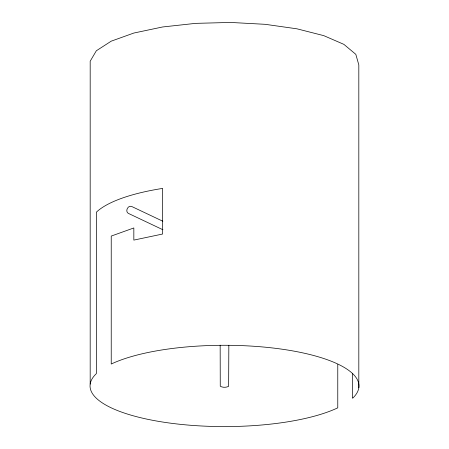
<?xml version="1.0" encoding="UTF-8"?>
<svg xmlns="http://www.w3.org/2000/svg" width="449" height="449" viewBox="0 0 449 449"><rect width="100%" height="100%" fill="white"/><g stroke="black" fill="none" stroke-linecap="round" stroke-linejoin="round"><path stroke-width="0.67" d="M162.847 221.239L131.838 206.557C128.145 204.75 124.822 211.047 128.139 213.281L162.942 229.765M358.818 387.779L358.818 64.909L355.821 54.335L343.872 44.356L323.791 35.651L296.941 28.815L265.157 24.313L230.601 22.45L195.629 23.359L162.622 26.968L133.836 33.041L111.229 41.162L96.339 50.771L90.182 61.221L90.182 384.091M352.661 373.77L352.661 398.229A134.459 40.657 0 0 0 281.534 349.12A134.459 40.657 0 0 0 111.229 364.032L111.229 236.073L133.836 227.957L133.836 240.097L162.622 234.024L162.622 188.406A134.459 40.657 0 0 0 96.339 212.209L96.339 373.641A134.459 40.657 0 0 0 167.466 422.75A134.459 40.657 0 0 0 337.771 407.838L337.771 364.481M228.838 345.337L228.642 386.331C226.15 387.599 222.67 387.695 220.257 386.219L220.162 345.219"/></g></svg>
